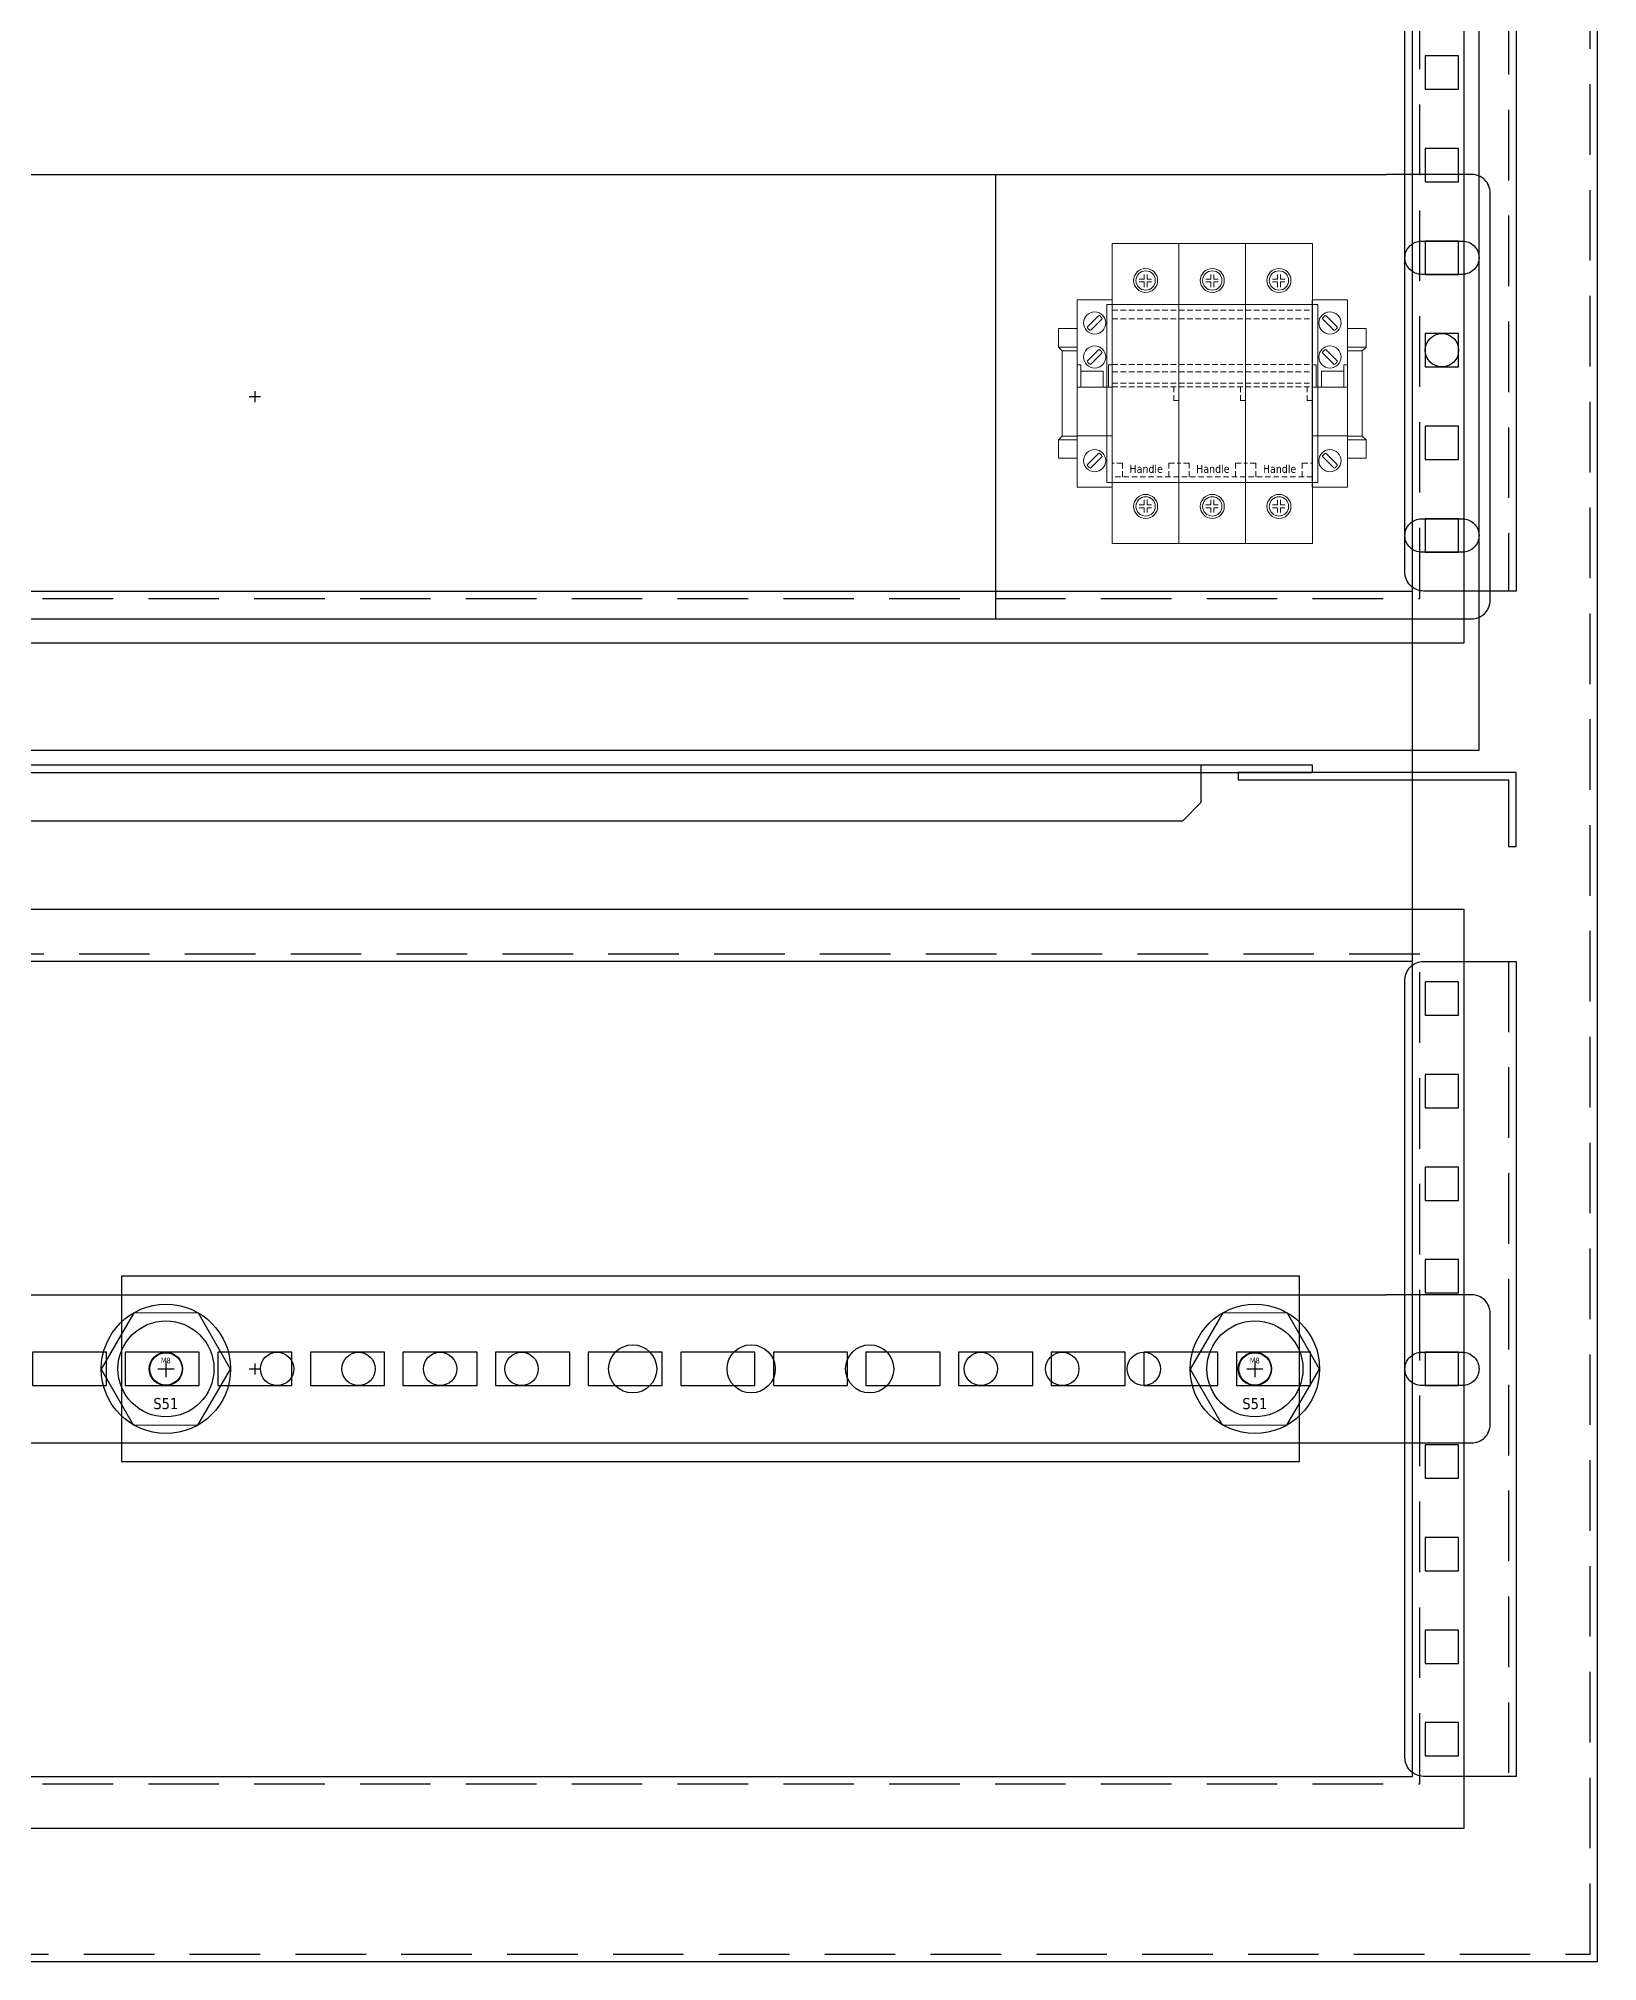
# Model space of a CAD drawing. Header units: millimetres. Extents: x -33730 to 17150, y -76829 to -27437.
# Drawn here: x -3409 to -2988, y -74716 to -74197 of the extents above; entities that cross this region are included whole.
import ezdxf
from ezdxf.enums import TextEntityAlignment as Align

# ---------------------------------------------------------------- set-up
doc = ezdxf.new("R2010")
doc.units = ezdxf.units.MM
doc.header["$LTSCALE"] = 3
doc.linetypes.add('ASVLTYPE', pattern=[0.75, 0.5, -0.25])
doc.linetypes.add('HIDDEN', pattern=[9.525, 6.35, -3.175])
for name, color, linetype in [('@.HIDDEN', 8, 'HIDDEN'), ('@.VISIBLE', 7, 'Continuous'), ('dim', 7, 'Continuous'), ('EQUIPMENT', 4, 'Continuous')]:
    doc.layers.add(name, color=color, linetype=linetype)
doc.styles.get("Standard").update_dxf_attribs({"font": 'arial.ttf'})
doc.styles.add('Tahoma (Input Text)', font='tahoma.ttf')

# ---------------------------------------------------------------- blocks, each defined once
blk = doc.blocks.new('*U2155')
at = {"layer": '@.VISIBLE', "color": 151}
blk.add_lwpolyline([(-4.5, 4.5), (4.5, 4.5), (4.5, -4.5), (-4.5, -4.5)], close=True, dxfattribs=at)
blk = doc.blocks.new('*U2154')
at = {"layer": '@.VISIBLE', "color": 0, "linetype": 'ByBlock', "lineweight": -2}
for p in [(0, 125), (0, 100), (0, 75), (0, 50), (0, 25), (0, 0)]:
    blk.add_blockref('*U2155', p, dxfattribs=at)
blk = doc.blocks.new('*U2157')
at = {"layer": '@.VISIBLE', "color": 151}
blk.add_lwpolyline([(-4.5, 4.5), (4.5, 4.5), (4.5, -4.5), (-4.5, -4.5)], close=True, dxfattribs=at)
blk = doc.blocks.new('*U2156')
at = {"layer": '@.VISIBLE', "color": 0, "linetype": 'ByBlock', "lineweight": -2}
for p in [(0, 200), (0, 175), (0, 150), (0, 125), (0, 100), (0, 75), (0, 50), (0, 25), (0, 0)]:
    blk.add_blockref('*U2157', p, dxfattribs=at)
blk = doc.blocks.new('Oval 20x9')
at = {"layer": '@.VISIBLE', "color": 2}
blk.add_lwpolyline([(-5.5, -4.5), (5.5, -4.5, 0.414214), (10, 0), (10, 0, 0.414214), (5.5, 4.5), (-5.5, 4.5, 0.414214), (-10, 0), (-10, 0, 0.414214)], format="xyb", close=True, dxfattribs=at)
blk = doc.blocks.new('*U81')
at = {"layer": '@.HIDDEN', "linetype": 'HIDDEN'}
for p, q in [((333.5, 1.5), (333.5, -1.5)), ((332, 0), (335, 0))]:
    blk.add_line(p, q, dxfattribs=at)
at = {"layer": '@.VISIBLE'}
for p, q in [((28, 60), (639, 60)), ((28, -60), (639, -60))]:
    blk.add_line(p, q, dxfattribs=at)
for points in [[(28, 60), (5, 60, 0.414214), (0, 55), (0, -55, 0.414214), (5, -60), (28, -60)], [(639, -60), (662, -60, 0.414214), (667, -55), (667, 55, 0.414214), (662, 60), (639, 60)]]:
    blk.add_lwpolyline(points, format="xyb", dxfattribs=at)
for p in [(13, 37.5), (13, -37.5)]:
    blk.add_blockref('Oval 20x9', p, dxfattribs=at)
at = {"layer": '@.VISIBLE', "xscale": -1}
for p in [(654, 37.5), (654, -37.5)]:
    blk.add_blockref('Oval 20x9', p, dxfattribs=at)
blk = doc.blocks.new('fdfdgg')
at = {"layer": 'dim', "lineweight": 9}
for p, q in [((21553.96, -263092.76), (21563.46, -263092.76)), ((21553.96, -263092.76), (21553.96, -263143.26)), ((21563.46, -263092.76), (21563.46, -263143.26)), ((21559.76, -263100.89), (21556.78, -263097.91)), ((21560.65, -263100), (21557.67, -263097.02)), ((21563.46, -263100.51), (21568.46, -263100.51)), ((21568.46, -263100.51), (21568.46, -263105.51)), ((21559.76, -263110.09), (21556.78, -263107.11)), ((21560.65, -263109.2), (21557.67, -263106.22)), ((21563.46, -263105.51), (21568.46, -263105.51)), ((21567.46, -263106.51), (21563.46, -263106.51)), ((21568.46, -263105.51), (21567.46, -263106.51)), ((21567.46, -263106.51), (21567.46, -263129.51)), ((21554.96, -263110.26), (21553.96, -263110.26)), ((21554.96, -263116.26), (21554.96, -263110.26)), ((21556.46, -263116.26), (21556.46, -263111.96)), ((21556.46, -263111.96), (21562.46, -263111.96)), ((21563.46, -263110.26), (21562.46, -263110.26)), ((21562.46, -263110.26), (21562.46, -263116.26)), ((21553.96, -263116.26), (21563.46, -263116.26)), ((21553.96, -263129.46), (21563.46, -263129.46)), ((21567.46, -263129.51), (21563.46, -263129.51)), ((21567.46, -263129.51), (21568.46, -263130.51)), ((21559.76, -263138.09), (21556.78, -263135.11)), ((21560.65, -263137.2), (21557.67, -263134.22)), ((21563.46, -263130.51), (21568.46, -263130.51)), ((21568.46, -263130.51), (21568.46, -263135.51)), ((21563.46, -263135.51), (21568.46, -263135.51)), ((21563.46, -263143.26), (21553.96, -263143.26))]:
    blk.add_line(p, q, dxfattribs=at)
for centre in [(21558.71, -263098.96), (21558.71, -263108.16), (21558.71, -263136.16)]:
    blk.add_circle(centre, 3, dxfattribs=at)
for centre, radius, start, end in [((21556.92, -263097.77), 0.2, 146.4992, 225), ((21558.71, -263098.96), 2.35, 123.5008, 146.4992), ((21557.53, -263097.16), 0.2, 45, 123.5008), ((21559.9, -263100.75), 0.2, 225, 303.5008), ((21558.71, -263098.96), 2.35, 303.5008, 326.4992), ((21560.51, -263100.14), 0.2, 326.4992, 45), ((21556.92, -263106.97), 0.2, 146.4992, 225), ((21558.71, -263108.16), 2.35, 123.5008, 146.4992), ((21557.53, -263106.36), 0.2, 45, 123.5008), ((21558.71, -263108.16), 2.35, 303.5008, 326.4992), ((21560.51, -263109.34), 0.2, 326.4992, 45), ((21559.9, -263109.95), 0.2, 225, 303.5008), ((21556.92, -263134.97), 0.2, 146.4992, 225), ((21558.71, -263136.16), 2.35, 123.5008, 146.4992), ((21557.53, -263134.36), 0.2, 45, 123.5008), ((21559.9, -263137.95), 0.2, 225, 303.5008), ((21558.71, -263136.16), 2.35, 303.5008, 326.4992), ((21560.51, -263137.34), 0.2, 326.4992, 45)]:
    blk.add_arc(centre, radius, start, end, dxfattribs=at)
at = {"layer": 'EQUIPMENT', "color": 132, "linetype": 'ASVLTYPE', "lineweight": 9}
blk.add_lwpolyline([(21553.96, -263095.51), (21553.96, -263140.51)], dxfattribs=at)
blk = doc.blocks.new('gfdgfdgd')
at = {"layer": 'EQUIPMENT', "color": 30, "lineweight": 9}
for p, q in [((20060.74, -262008.25), (20059.37, -262008.25)), ((20060.74, -262007.01), (20060.74, -262008.25)), ((20061.51, -262007.01), (20061.51, -262008.25)), ((20062.75, -262008.25), (20061.51, -262008.25)), ((20078.74, -262008.25), (20077.37, -262008.25)), ((20078.74, -262007.01), (20078.74, -262008.25)), ((20079.51, -262007.01), (20079.51, -262008.25)), ((20080.75, -262008.25), (20079.51, -262008.25)), ((20096.74, -262008.25), (20095.37, -262008.25)), ((20096.74, -262007.01), (20096.74, -262008.25)), ((20097.51, -262007.01), (20097.51, -262008.25)), ((20098.75, -262008.25), (20097.51, -262008.25)), ((20060.74, -262009.02), (20059.37, -262009.02)), ((20060.74, -262009.02), (20060.74, -262010.39)), ((20061.51, -262009.02), (20061.51, -262010.39)), ((20062.75, -262009.02), (20061.51, -262009.02)), ((20078.74, -262009.02), (20077.37, -262009.02)), ((20078.74, -262009.02), (20078.74, -262010.39)), ((20079.51, -262009.02), (20079.51, -262010.39)), ((20080.75, -262009.02), (20079.51, -262009.02)), ((20096.74, -262009.02), (20095.37, -262009.02)), ((20096.74, -262009.02), (20096.74, -262010.39)), ((20097.51, -262009.02), (20097.51, -262010.39)), ((20098.75, -262009.02), (20097.51, -262009.02)), ((20060.74, -262069.23), (20059.37, -262069.23)), ((20060.74, -262070), (20059.37, -262070)), ((20060.74, -262069.23), (20060.74, -262067.85)), ((20060.74, -262071.24), (20060.74, -262070)), ((20061.51, -262069.23), (20061.51, -262067.85)), ((20062.75, -262069.23), (20061.51, -262069.23)), ((20062.75, -262070), (20061.51, -262070)), ((20061.51, -262071.24), (20061.51, -262070)), ((20078.74, -262069.23), (20077.37, -262069.23)), ((20078.74, -262070), (20077.37, -262070)), ((20078.74, -262069.23), (20078.74, -262067.85)), ((20078.74, -262071.24), (20078.74, -262070)), ((20079.51, -262069.23), (20079.51, -262067.85)), ((20080.75, -262069.23), (20079.51, -262069.23)), ((20080.75, -262070), (20079.51, -262070)), ((20079.51, -262071.24), (20079.51, -262070)), ((20096.74, -262069.23), (20095.37, -262069.23)), ((20096.74, -262070), (20095.37, -262070)), ((20096.74, -262069.23), (20096.74, -262067.85)), ((20096.74, -262071.24), (20096.74, -262070)), ((20097.51, -262069.23), (20097.51, -262067.85)), ((20098.75, -262069.23), (20097.51, -262069.23)), ((20098.75, -262070), (20097.51, -262070)), ((20097.51, -262071.24), (20097.51, -262070))]:
    blk.add_line(p, q, dxfattribs=at)
at = {"layer": 'EQUIPMENT', "color": 132, "linetype": 'ASVLTYPE', "lineweight": 9}
for p, q in [((20052.14, -262019), (20070.14, -262019)), ((20070.14, -262019), (20088.14, -262019)), ((20088.14, -262019), (20106.14, -262019)), ((20052.14, -262031.32), (20070.14, -262031.32)), ((20052.14, -262033.32), (20070.14, -262033.32)), ((20070.14, -262031.32), (20088.14, -262031.32)), ((20070.14, -262033.32), (20088.14, -262033.32)), ((20088.14, -262031.32), (20106.14, -262031.32)), ((20088.14, -262033.32), (20106.14, -262033.32)), ((20052.14, -262036.32), (20070.14, -262036.32)), ((20052.14, -262037.32), (20070.14, -262037.32)), ((20070.14, -262036.32), (20088.14, -262036.32)), ((20070.14, -262037.32), (20088.14, -262037.32)), ((20088.14, -262036.32), (20106.14, -262036.32)), ((20088.14, -262037.32), (20106.14, -262037.32))]:
    blk.add_line(p, q, dxfattribs=at)
at = {"layer": 'EQUIPMENT', "color": 31, "linetype": 'Continuous', "lineweight": 9}
for points in [[(20052.14, -261998.62), (20070.14, -261998.62), (20070.14, -262079.62), (20052.14, -262079.62)], [(20070.14, -261998.62), (20088.14, -261998.62), (20088.14, -262079.62), (20070.14, -262079.62)], [(20088.14, -261998.62), (20106.14, -261998.62), (20106.14, -262079.62), (20088.14, -262079.62)]]:
    blk.add_lwpolyline(points, close=True, dxfattribs=at)
for points in [[(20070.14, -261998.62), (20070.14, -262079.62)], [(20070.14, -261998.62), (20070.14, -262079.62)], [(20088.14, -261998.62), (20088.14, -262079.62)], [(20088.14, -261998.62), (20088.14, -262079.62)], [(20106.14, -261998.62), (20106.14, -262079.62)]]:
    blk.add_lwpolyline(points, dxfattribs=at)
at = {"layer": 'EQUIPMENT', "color": 132, "linetype": 'ASVLTYPE', "lineweight": 9}
for points in [[(20052.14, -262016.62), (20070.14, -262016.62), (20070.14, -262061.62), (20052.14, -262061.62)], [(20070.14, -262016.62), (20088.14, -262016.62), (20088.14, -262061.62), (20070.14, -262061.62)], [(20088.14, -262016.62), (20106.14, -262016.62), (20106.14, -262061.62), (20088.14, -262061.62)]]:
    blk.add_lwpolyline(points, close=True, dxfattribs=at)
for points in [[(20070.14, -262016.62), (20070.14, -262061.62)], [(20070.14, -262016.62), (20070.14, -262061.62)], [(20088.14, -262016.62), (20088.14, -262061.62)], [(20088.14, -262016.62), (20088.14, -262061.62)], [(20070.14, -262041.04), (20068.71, -262041.04), (20068.71, -262037.32)], [(20088.14, -262041.04), (20086.71, -262041.04), (20086.71, -262037.32)], [(20106.14, -262041.04), (20104.71, -262041.04), (20104.71, -262037.32)], [(20054.87, -262061.62), (20054.87, -262057.91), (20052.14, -262057.91)], [(20067.41, -262061.62), (20067.41, -262057.91), (20070.14, -262057.91)], [(20072.87, -262061.62), (20072.87, -262057.91), (20070.14, -262057.91)], [(20072.87, -262061.62), (20072.87, -262057.91), (20070.14, -262057.91)], [(20085.41, -262061.62), (20085.41, -262057.91), (20088.14, -262057.91)], [(20090.87, -262061.62), (20090.87, -262057.91), (20088.14, -262057.91)], [(20103.41, -262061.62), (20103.41, -262057.91), (20106.14, -262057.91)]]:
    blk.add_lwpolyline(points, dxfattribs=at)
at = {"layer": 'EQUIPMENT', "color": 141, "lineweight": 9}
for centre in [(20061.14, -262008.62), (20079.14, -262008.62), (20097.14, -262008.62), (20061.14, -262069.62), (20079.14, -262069.62), (20097.14, -262069.62)]:
    blk.add_circle(centre, 3.24, dxfattribs=at)
at = {"layer": 'EQUIPMENT', "color": 9, "lineweight": 9}
for centre in [(20061.14, -262008.62), (20079.14, -262008.62), (20097.14, -262008.62), (20061.14, -262069.62), (20079.14, -262069.62), (20097.14, -262069.62)]:
    blk.add_circle(centre, 2.61, dxfattribs=at)
at = {"color": 6, "xscale": -1}
blk.add_blockref('fdfdgg', (41606.1, 1078.88), dxfattribs=at)
at = {"color": 6}
blk.add_blockref('fdfdgg', (-1447.83, 1078.88), dxfattribs=at)
at = {"layer": 'EQUIPMENT', "color": 9, "linetype": 'Continuous', "lineweight": 9, "style": 'Tahoma (Input Text)'}
for p in [(20061.29, -262059.48), (20079.29, -262059.48), (20097.29, -262059.48)]:
    blk.add_text('Handle', height=2.16, dxfattribs=at).set_placement(p, align=Align.MIDDLE_CENTER)
blk = doc.blocks.new('ffdgfdgd')
at = {"color": 3, "lineweight": 9}
blk.add_lwpolyline([(19954.75, -262015.12), (20011.75, -262015.12), (20011.75, -262063.12), (19954.75, -262063.12)], close=True, dxfattribs=at)
at = {"layer": 'EQUIPMENT', "color": 132, "linetype": 'ASVLTYPE', "lineweight": 9}
for p, q in [((19956.25, -262019), (19974.25, -262019)), ((19974.25, -262019), (19992.25, -262019)), ((19992.25, -262019), (20010.25, -262019)), ((19956.25, -262031.32), (19974.25, -262031.32)), ((19956.25, -262033.32), (19974.25, -262033.32)), ((19974.25, -262031.32), (19992.25, -262031.32)), ((19974.25, -262033.32), (19992.25, -262033.32)), ((19992.25, -262031.32), (20010.25, -262031.32)), ((19992.25, -262033.32), (20010.25, -262033.32)), ((19956.25, -262036.32), (19974.25, -262036.32)), ((19956.25, -262037.32), (19974.25, -262037.32)), ((19974.25, -262036.32), (19992.25, -262036.32)), ((19974.25, -262037.32), (19992.25, -262037.32)), ((19992.25, -262036.32), (20010.25, -262036.32)), ((19992.25, -262037.32), (20010.25, -262037.32))]:
    blk.add_line(p, q, dxfattribs=at)
at = {"layer": 'EQUIPMENT', "color": 31, "linetype": 'Continuous', "lineweight": 9}
for points in [[(19956.25, -262016.62), (19956.25, -262061.62)], [(19956.25, -262061.62), (19956.25, -262016.62)], [(19974.25, -262016.62), (19974.25, -262061.62)], [(19974.25, -262016.62), (19974.25, -262061.62)], [(19974.25, -262016.62), (19974.25, -262061.62)], [(19974.25, -262061.62), (19974.25, -262016.62)], [(19992.25, -262016.62), (19992.25, -262061.62)], [(19992.25, -262016.62), (19992.25, -262061.62)], [(19992.25, -262016.62), (19992.25, -262061.62)], [(19992.25, -262061.62), (19992.25, -262016.62)], [(20010.25, -262016.62), (20010.25, -262061.62)], [(20010.25, -262016.62), (20010.25, -262061.62)]]:
    blk.add_lwpolyline(points, dxfattribs=at)
at = {"layer": 'EQUIPMENT', "color": 132, "linetype": 'ASVLTYPE', "lineweight": 9}
for points in [[(19956.25, -262016.62), (19974.25, -262016.62), (19974.25, -262061.62), (19956.25, -262061.62)], [(19974.25, -262016.62), (19992.25, -262016.62), (19992.25, -262061.62), (19974.25, -262061.62)], [(19992.25, -262016.62), (20010.25, -262016.62), (20010.25, -262061.62), (19992.25, -262061.62)]]:
    blk.add_lwpolyline(points, close=True, dxfattribs=at)
for points in [[(19974.25, -262016.62), (19974.25, -262061.62)], [(19974.25, -262016.62), (19974.25, -262061.62)], [(19992.25, -262016.62), (19992.25, -262061.62)], [(19992.25, -262016.62), (19992.25, -262061.62)], [(19974.25, -262041.04), (19972.83, -262041.04), (19972.83, -262037.32)], [(19992.25, -262041.04), (19990.83, -262041.04), (19990.83, -262037.32)], [(20010.25, -262041.04), (20008.83, -262041.04), (20008.83, -262037.32)], [(19971.52, -262061.62), (19971.52, -262057.91), (19974.25, -262057.91)], [(19976.98, -262061.62), (19976.98, -262057.91), (19974.25, -262057.91)], [(19989.52, -262061.62), (19989.52, -262057.91), (19992.25, -262057.91)], [(19994.98, -262061.62), (19994.98, -262057.91), (19992.25, -262057.91)], [(20007.52, -262061.62), (20007.52, -262057.91), (20010.25, -262057.91)]]:
    blk.add_lwpolyline(points, dxfattribs=at)
at = {"layer": 'EQUIPMENT', "color": 9, "linetype": 'Continuous', "lineweight": 9, "style": 'Tahoma (Input Text)'}
for p in [(19965.4, -262059.48), (19983.4, -262059.48), (20001.4, -262059.48)]:
    blk.add_text('Handle', height=2.16, dxfattribs=at).set_placement(p, align=Align.MIDDLE_CENTER)
blk = doc.blocks.new('*U31')
at = {"color": 6}
for name, p in [('gfdgfdgd', (-20079.14, 261998.62)), ('ffdgfdgd', (-19983.25, 261998.62))]:
    blk.add_blockref(name, p, dxfattribs=at)
blk = doc.blocks.new('*U92')
at = {"layer": '@.HIDDEN', "linetype": 'HIDDEN'}
for p, q in [((333.5, 1.5), (333.5, -1.5)), ((332, 0), (335, 0))]:
    blk.add_line(p, q, dxfattribs=at)
at = {"layer": '@.VISIBLE'}
for p, q in [((28, 20), (639, 20)), ((28, -20), (639, -20))]:
    blk.add_line(p, q, dxfattribs=at)
for points in [[(28, 20), (5, 20, 0.414214), (0, 15), (0, -15, 0.414214), (5, -20), (28, -20)], [(639, -20), (662, -20, 0.414214), (667, -15), (667, 15, 0.414214), (662, 20), (639, 20)]]:
    blk.add_lwpolyline(points, format="xyb", dxfattribs=at)
blk.add_blockref('Oval 20x9', (13, 0), dxfattribs=at)
blk.add_blockref('Oval 20x9', (13, 0), dxfattribs=at)
at = {"layer": '@.VISIBLE', "xscale": -1}
blk.add_blockref('Oval 20x9', (654, 0), dxfattribs=at)
blk.add_blockref('Oval 20x9', (654, 0), dxfattribs=at)
blk = doc.blocks.new('*U2147')
at = {"layer": '@.VISIBLE'}
blk.add_lwpolyline([(-10, -4.5), (10, -4.5), (10, 4.5), (-10, 4.5)], close=True, dxfattribs=at)
blk = doc.blocks.new('*U2145')
at = {"layer": '@.VISIBLE', "color": 0, "linetype": 'ByBlock', "lineweight": -2}
for p in [(0, 0), (25, 0), (50, 0), (75, 0), (100, 0), (125, 0), (150, 0), (175, 0), (200, 0), (225, 0), (250, 0), (275, 0), (300, 0), (325, 0), (350, 0), (375, 0), (400, 0), (425, 0), (450, 0), (475, 0), (500, 0), (525, 0), (550, 0)]:
    blk.add_blockref('*U2147', p, dxfattribs=at)
blk = doc.blocks.new('A$Ccd5de7e4')
at = {"layer": '@.VISIBLE', "color": 2}
blk.add_lwpolyline([(661, 406), (0, 406), (0, 0), (661, 0)], close=True, dxfattribs=at)
blk.add_lwpolyline([(63, 99.82), (173, 99.82, -0.414214), (198, 74.82), (198, 39.82, -0.414214), (173, 14.82), (63, 14.82, -0.414214), (38, 39.82), (38, 74.82, -0.414214)], format="xyb", close=True, dxfattribs=at)
for centre in [(10, 333), (651, 333), (10, 258), (651, 258), (10, 108), (651, 108)]:
    blk.add_circle(centre, 4.5, dxfattribs=at)
blk = doc.blocks.new('*U16')
at = {"color": 252}
for p, q in [((0, 11.71), (0, 7.34)), ((-2.18, 9.53), (2.18, 9.53))]:
    blk.add_line(p, q, dxfattribs=at)
at = {"color": 1}
blk.add_lwpolyline([(-8.64, 24.7), (-17.46, 9.49), (-8.82, -5.54), (8.64, -5.65), (17.46, 9.42), (8.82, 24.6)], close=True, dxfattribs=at)
for radius in [17.46, 12.96, 4.37]:
    blk.add_circle((0, 9.53), radius, dxfattribs=at)
at = {"color": 1, "width": 30.0978, "attachment_point": 5}
for s, insert, char_height in [('{\\fTahoma|b0|i0|c0|p34;M8}', (-0.04, 11.77), 1.5), ('{\\fTahoma|b0|i0|c0|p34;S51}', (-0.04, 0.14), 3)]:
    blk.add_mtext(s, dxfattribs=dict(at, insert=insert, char_height=char_height))

msp = doc.modelspace()

# ---------------------------------------------------------------- linework, layer by layer
at = {"layer": '@.VISIBLE', "color": 151, "linetype": 'HIDDEN'}
for p, q in [((-3012.35, -73616.35), (-3012.35, -74346.35)), ((-3012.35, -74446.35), (-3012.35, -74666.35))]:
    msp.add_line(p, q, dxfattribs=at)
at = {"layer": '@.VISIBLE'}
msp.add_line((-3150.85, -74233.85), (-3150.85, -74353.85), dxfattribs=at)
for points in [[(-3713.35, -74716.35), (-2988.35, -74716.35), (-2988.35, -73546.35), (-3713.35, -73546.35)], [(-3024.35, -74360.35), (-3024.35, -73602.35), (-3677.35, -73602.35), (-3677.35, -74360.35)], [(-3038.35, -74346.35), (-3038.35, -73616.35), (-3663.35, -73616.35), (-3663.35, -74346.35)], [(-3677.35, -74432.35), (-3677.35, -74680.35), (-3024.35, -74680.35), (-3024.35, -74432.35)], [(-3663.35, -74446.35), (-3663.35, -74666.35), (-3038.35, -74666.35), (-3038.35, -74446.35)], [(-3386.85, -74581.35), (-3068.85, -74581.35), (-3068.85, -74531.35), (-3386.85, -74531.35)]]:
    msp.add_lwpolyline(points, close=True, dxfattribs=at)
at = {"layer": '@.VISIBLE', "linetype": 'HIDDEN'}
for points in [[(-3711.35, -74714.35), (-2990.35, -74714.35), (-2990.35, -73548.35), (-3711.35, -73548.35)], [(-3036.35, -74348.35), (-3036.35, -73614.35), (-3665.35, -73614.35), (-3665.35, -74348.35)], [(-3665.35, -74444.35), (-3665.35, -74668.35), (-3036.35, -74668.35), (-3036.35, -74444.35)]]:
    msp.add_lwpolyline(points, close=True, dxfattribs=at)
at = {"layer": '@.VISIBLE', "color": 151}
for points in [[(-3035.35, -73616.35), (-3010.35, -73616.35), (-3010.35, -74346.35), (-3035.35, -74346.35, -0.414214), (-3040.35, -74341.35), (-3040.35, -73621.35, -0.414214)], [(-3035.35, -74446.35), (-3010.35, -74446.35), (-3010.35, -74666.35), (-3035.35, -74666.35, -0.414214), (-3040.35, -74661.35), (-3040.35, -74451.35, -0.414214)]]:
    msp.add_lwpolyline(points, format="xyb", close=True, dxfattribs=at)
at = {"layer": '@.VISIBLE'}
msp.add_lwpolyline([(-3038.35, -74446.35), (-3038.35, -74346.35)], dxfattribs=at)
at = {"layer": '@.VISIBLE', "color": 3}
msp.add_lwpolyline([(-3636.35, -74395.35), (-3065.35, -74395.35), (-3065.35, -74393.35), (-3636.35, -74393.35)], close=True, dxfattribs=at)
msp.add_lwpolyline([(-3606.35, -74393.35), (-3606.35, -74403.35), (-3601.35, -74408.35), (-3100.35, -74408.35), (-3095.35, -74403.35), (-3095.35, -74393.35)], dxfattribs=at)
at = {"layer": '@.VISIBLE', "color": 6}
msp.add_lwpolyline([(-3010.35, -74415.35), (-3010.35, -74395.35), (-3085.35, -74395.35), (-3085.35, -74397.35), (-3012.35, -74397.35), (-3012.35, -74415.35)], close=True, dxfattribs=at)
at = {"layer": '@.VISIBLE'}
for centre, radius in [((-3248.85, -74556.35), 6.5), ((-3216.85, -74556.35), 6.5), ((-3184.85, -74556.35), 6.5), ((-3374.85, -74556.35), 4.5), ((-3374.85, -74556.35), 4.5), ((-3344.85, -74556.35), 4.5), ((-3322.85, -74556.35), 4.5), ((-3300.85, -74556.35), 4.5), ((-3278.85, -74556.35), 4.5), ((-3154.85, -74556.35), 4.5), ((-3132.85, -74556.35), 4.5), ((-3110.85, -74556.35), 4.5), ((-3080.85, -74556.35), 4.5)]:
    msp.add_circle(centre, radius, dxfattribs=at)

# ---------------------------------------------------------------- block references
at = {"color": 6}
msp.add_blockref('*U31', (-3092.35, -74252.5), dxfattribs=at)
for p in [(-3374.85, -74565.88), (-3080.85, -74565.88)]:
    msp.add_blockref('*U16', p)
at = {"layer": '@.VISIBLE', "xscale": -1}
for name, p in [('*U2154', (-3030.35, -74331.35)), ('*U2156', (-3030.35, -74656.35))]:
    msp.add_blockref(name, p, dxfattribs=at)
at = {"layer": '@.VISIBLE'}
for name, p in [('A$Ccd5de7e4', (-3681.35, -74389.35)), ('*U81', (-3684.35, -74293.85)), ('*U92', (-3684.35, -74556.35)), ('*U2145', (-3625.85, -74556.35))]:
    msp.add_blockref(name, p, dxfattribs=at)

doc.saveas('drawing.dxf')
